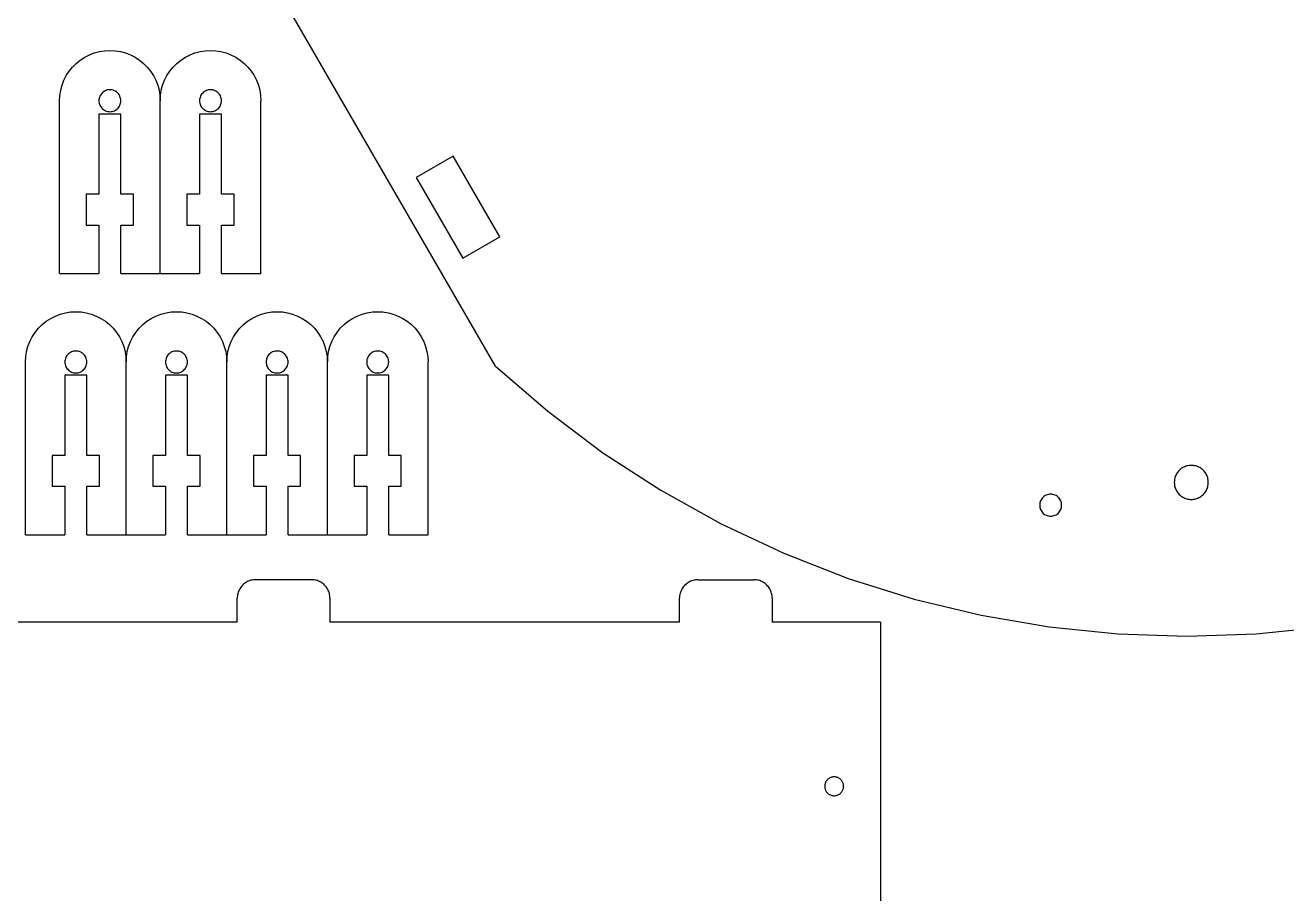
# Model space of a CAD drawing. Extents: x -22.1 to 21.9, y -13.2 to 13.2.
# Drawn here: x -4.62 to 3.41, y -5.02 to 0.51 of the extents above; entities that cross this region are included whole.
import ezdxf

# ---------------------------------------------------------------- set-up
doc = ezdxf.new("R2010")
doc.units = 0
doc.header["$MEASUREMENT"] = 0
doc.layers.get('0').update_dxf_attribs({"linetype": 'CONTINUOUS'})

msp = doc.modelspace()

# ---------------------------------------------------------------- linework, layer by layer
for p, q in [((-1.6285, -1.6631), (-5.44, 4.9386)), ((-4.2122, 0.32), (-4.181, 0.3321)), ((-4.181, 0.3321), (-4.1486, 0.3407)), ((-4.1486, 0.3407), (-4.1155, 0.346)), ((-4.1155, 0.346), (-4.082, 0.3477)), ((-4.082, 0.3477), (-4.0485, 0.346)), ((-4.0485, 0.346), (-4.0154, 0.3407)), ((-4.0154, 0.3407), (-3.983, 0.3321)), ((-3.983, 0.3321), (-3.9518, 0.32)), ((-3.5718, 0.32), (-3.5405, 0.3321)), ((-3.5405, 0.3321), (-3.5081, 0.3407)), ((-3.5081, 0.3407), (-3.475, 0.346)), ((-3.475, 0.346), (-3.4415, 0.3477)), ((-3.4415, 0.3477), (-3.4081, 0.346)), ((-3.4081, 0.346), (-3.375, 0.3407)), ((-3.375, 0.3407), (-3.3426, 0.3321)), ((-3.3426, 0.3321), (-3.3113, 0.32)), ((-4.3411, 0.2157), (-4.32, 0.2418)), ((-4.32, 0.2418), (-4.2963, 0.2655)), ((-4.2963, 0.2655), (-4.2702, 0.2866)), ((-4.2702, 0.2866), (-4.2421, 0.3048)), ((-4.2421, 0.3048), (-4.2122, 0.32)), ((-3.9518, 0.32), (-3.9219, 0.3048)), ((-3.9219, 0.3048), (-3.8938, 0.2866)), ((-3.8938, 0.2866), (-3.8677, 0.2655)), ((-3.8677, 0.2655), (-3.844, 0.2418)), ((-3.844, 0.2418), (-3.8229, 0.2157)), ((-3.7006, 0.2157), (-3.6795, 0.2418)), ((-3.6795, 0.2418), (-3.6558, 0.2655)), ((-3.6558, 0.2655), (-3.6298, 0.2866)), ((-3.6298, 0.2866), (-3.6017, 0.3048)), ((-3.6017, 0.3048), (-3.5718, 0.32)), ((-3.3113, 0.32), (-3.2814, 0.3048)), ((-3.2814, 0.3048), (-3.2533, 0.2866)), ((-3.2533, 0.2866), (-3.2273, 0.2655)), ((-3.2273, 0.2655), (-3.2036, 0.2418)), ((-3.2036, 0.2418), (-3.1825, 0.2157)), ((-4.3745, 0.1578), (-4.3593, 0.1876)), ((-4.3593, 0.1876), (-4.3411, 0.2157)), ((-3.8229, 0.2157), (-3.8047, 0.1876)), ((-3.8047, 0.1876), (-3.7895, 0.1578)), ((-3.7341, 0.1578), (-3.7189, 0.1876)), ((-3.7189, 0.1876), (-3.7006, 0.2157)), ((-3.1825, 0.2157), (-3.1642, 0.1876)), ((-3.1642, 0.1876), (-3.149, 0.1578)), ((-4.4005, 0.061), (-4.3952, 0.0941)), ((-4.3952, 0.0941), (-4.3866, 0.1265)), ((-4.3866, 0.1265), (-4.3745, 0.1578)), ((-4.1231, 0.084), (-4.1288, 0.0794)), ((-4.1169, 0.088), (-4.1231, 0.084)), ((-4.1104, 0.0913), (-4.1169, 0.088)), ((-4.1036, 0.094), (-4.1104, 0.0913)), ((-4.0965, 0.0959), (-4.1036, 0.094)), ((-4.0893, 0.097), (-4.0965, 0.0959)), ((-4.082, 0.0974), (-4.0893, 0.097)), ((-4.0747, 0.097), (-4.082, 0.0974)), ((-4.0675, 0.0959), (-4.0747, 0.097)), ((-4.0604, 0.094), (-4.0675, 0.0959)), ((-4.0536, 0.0913), (-4.0604, 0.094)), ((-4.0471, 0.088), (-4.0536, 0.0913)), ((-4.0409, 0.084), (-4.0471, 0.088)), ((-4.0352, 0.0794), (-4.0409, 0.084)), ((-3.7895, 0.1578), (-3.7774, 0.1265)), ((-3.7774, 0.1265), (-3.7688, 0.0941)), ((-3.7688, 0.0941), (-3.7635, 0.061)), ((-3.76, 0.061), (-3.7548, 0.0941)), ((-3.7548, 0.0941), (-3.7461, 0.1265)), ((-3.7461, 0.1265), (-3.7341, 0.1578)), ((-3.4826, 0.084), (-3.4883, 0.0794)), ((-3.4765, 0.088), (-3.4826, 0.084)), ((-3.47, 0.0913), (-3.4765, 0.088)), ((-3.4631, 0.094), (-3.47, 0.0913)), ((-3.4561, 0.0959), (-3.4631, 0.094)), ((-3.4489, 0.097), (-3.4561, 0.0959)), ((-3.4415, 0.0974), (-3.4489, 0.097)), ((-3.4342, 0.097), (-3.4415, 0.0974)), ((-3.427, 0.0959), (-3.4342, 0.097)), ((-3.42, 0.094), (-3.427, 0.0959)), ((-3.4131, 0.0913), (-3.42, 0.094)), ((-3.4066, 0.088), (-3.4131, 0.0913)), ((-3.4005, 0.084), (-3.4066, 0.088)), ((-3.3948, 0.0794), (-3.4005, 0.084)), ((-3.149, 0.1578), (-3.137, 0.1265)), ((-3.137, 0.1265), (-3.1283, 0.0941)), ((-3.1283, 0.0941), (-3.1231, 0.061)), ((-4.4022, 0.0275), (-4.4005, 0.061)), ((-4.4022, -1.0718), (-4.4022, 0.0275)), ((-4.1515, 0.0348), (-4.1519, 0.0275)), ((-4.1519, 0.0275), (-4.1515, 0.0202)), ((-4.1504, 0.042), (-4.1515, 0.0348)), ((-4.1515, 0.0202), (-4.1504, 0.013)), ((-4.1485, 0.0491), (-4.1504, 0.042)), ((-4.1504, 0.013), (-4.1485, 0.0059)), ((-4.1458, 0.0559), (-4.1485, 0.0491)), ((-4.1485, 0.0059), (-4.1458, -0.0009)), ((-4.1425, 0.0624), (-4.1458, 0.0559)), ((-4.1385, 0.0686), (-4.1425, 0.0624)), ((-4.1339, 0.0743), (-4.1385, 0.0686)), ((-4.1288, 0.0794), (-4.1339, 0.0743)), ((-4.0301, 0.0743), (-4.0352, 0.0794)), ((-4.0255, 0.0686), (-4.0301, 0.0743)), ((-4.0215, 0.0624), (-4.0255, 0.0686)), ((-4.0182, 0.0559), (-4.0215, 0.0624)), ((-4.0155, 0.0491), (-4.0182, 0.0559)), ((-4.0182, -0.0009), (-4.0155, 0.0059)), ((-4.0136, 0.042), (-4.0155, 0.0491)), ((-4.0155, 0.0059), (-4.0136, 0.013)), ((-4.0125, 0.0348), (-4.0136, 0.042)), ((-4.0136, 0.013), (-4.0125, 0.0202)), ((-4.0121, 0.0275), (-4.0125, 0.0348)), ((-4.0125, 0.0202), (-4.0121, 0.0275)), ((-3.7635, 0.061), (-3.7618, 0.0275)), ((-3.7618, 0.0275), (-3.76, 0.061)), ((-3.7618, -1.0718), (-3.7618, 0.0275)), ((-3.511, 0.0348), (-3.5114, 0.0275)), ((-3.5114, 0.0275), (-3.511, 0.0202)), ((-3.5099, 0.042), (-3.511, 0.0348)), ((-3.511, 0.0202), (-3.5099, 0.013)), ((-3.508, 0.0491), (-3.5099, 0.042)), ((-3.5099, 0.013), (-3.508, 0.0059)), ((-3.5054, 0.0559), (-3.508, 0.0491)), ((-3.508, 0.0059), (-3.5054, -0.0009)), ((-3.5021, 0.0624), (-3.5054, 0.0559)), ((-3.4981, 0.0686), (-3.5021, 0.0624)), ((-3.4935, 0.0743), (-3.4981, 0.0686)), ((-3.4883, 0.0794), (-3.4935, 0.0743)), ((-3.3896, 0.0743), (-3.3948, 0.0794)), ((-3.385, 0.0686), (-3.3896, 0.0743)), ((-3.381, 0.0624), (-3.385, 0.0686)), ((-3.3777, 0.0559), (-3.381, 0.0624)), ((-3.3751, 0.0491), (-3.3777, 0.0559)), ((-3.3777, -0.0009), (-3.3751, 0.0059)), ((-3.3732, 0.042), (-3.3751, 0.0491)), ((-3.3751, 0.0059), (-3.3732, 0.013)), ((-3.372, 0.0348), (-3.3732, 0.042)), ((-3.3732, 0.013), (-3.372, 0.0202)), ((-3.3717, 0.0275), (-3.372, 0.0348)), ((-3.372, 0.0202), (-3.3717, 0.0275)), ((-3.1231, 0.061), (-3.1213, 0.0275)), ((-3.1213, -1.0718), (-3.1213, 0.0275)), ((-4.0121, -0.0575), (-4.1519, -0.0575)), ((-4.1519, -0.0575), (-4.1519, -0.5668)), ((-4.1458, -0.0009), (-4.1425, -0.0074)), ((-4.1425, -0.0074), (-4.1385, -0.0136)), ((-4.1385, -0.0136), (-4.1339, -0.0193)), ((-4.1339, -0.0193), (-4.1288, -0.0244)), ((-4.1288, -0.0244), (-4.1231, -0.029)), ((-4.1231, -0.029), (-4.1169, -0.033)), ((-4.1169, -0.033), (-4.1104, -0.0363)), ((-4.1104, -0.0363), (-4.1036, -0.039)), ((-4.1036, -0.039), (-4.0965, -0.0408)), ((-4.0965, -0.0408), (-4.0893, -0.042)), ((-4.0893, -0.042), (-4.082, -0.0424)), ((-4.082, -0.0424), (-4.0747, -0.042)), ((-4.0747, -0.042), (-4.0675, -0.0408)), ((-4.0675, -0.0408), (-4.0604, -0.039)), ((-4.0604, -0.039), (-4.0536, -0.0363)), ((-4.0536, -0.0363), (-4.0471, -0.033)), ((-4.0471, -0.033), (-4.0409, -0.029)), ((-4.0409, -0.029), (-4.0352, -0.0244)), ((-4.0352, -0.0244), (-4.0301, -0.0193)), ((-4.0301, -0.0193), (-4.0255, -0.0136)), ((-4.0255, -0.0136), (-4.0215, -0.0074)), ((-4.0215, -0.0074), (-4.0182, -0.0009)), ((-4.0121, -0.5668), (-4.0121, -0.0575)), ((-3.3717, -0.0575), (-3.5114, -0.0575)), ((-3.5114, -0.0575), (-3.5114, -0.5668)), ((-3.5054, -0.0009), (-3.5021, -0.0074)), ((-3.5021, -0.0074), (-3.4981, -0.0136)), ((-3.4981, -0.0136), (-3.4935, -0.0193)), ((-3.4935, -0.0193), (-3.4883, -0.0244)), ((-3.4883, -0.0244), (-3.4826, -0.029)), ((-3.4826, -0.029), (-3.4765, -0.033)), ((-3.4765, -0.033), (-3.47, -0.0363)), ((-3.47, -0.0363), (-3.4631, -0.039)), ((-3.4631, -0.039), (-3.4561, -0.0408)), ((-3.4561, -0.0408), (-3.4489, -0.042)), ((-3.4489, -0.042), (-3.4415, -0.0424)), ((-3.4415, -0.0424), (-3.4342, -0.042)), ((-3.4342, -0.042), (-3.427, -0.0408)), ((-3.427, -0.0408), (-3.42, -0.039)), ((-3.42, -0.039), (-3.4131, -0.0363)), ((-3.4131, -0.0363), (-3.4066, -0.033)), ((-3.4066, -0.033), (-3.4005, -0.029)), ((-3.4005, -0.029), (-3.3948, -0.0244)), ((-3.3948, -0.0244), (-3.3896, -0.0193)), ((-3.3896, -0.0193), (-3.385, -0.0136)), ((-3.385, -0.0136), (-3.381, -0.0074)), ((-3.381, -0.0074), (-3.3777, -0.0009)), ((-3.3717, -0.5668), (-3.3717, -0.0575)), ((-1.8965, -0.3248), (-2.1324, -0.461)), ((-1.6, -0.8383), (-1.8965, -0.3248)), ((-2.1324, -0.461), (-1.8359, -0.9745)), ((-4.232, -0.5668), (-4.232, -0.7637)), ((-4.1519, -0.5668), (-4.232, -0.5668)), ((-3.932, -0.5668), (-4.0121, -0.5668)), ((-3.932, -0.7637), (-3.932, -0.5668)), ((-3.5915, -0.5668), (-3.5915, -0.7637)), ((-3.5114, -0.5668), (-3.5915, -0.5668)), ((-3.2915, -0.5668), (-3.3717, -0.5668)), ((-3.2915, -0.7637), (-3.2915, -0.5668)), ((-4.232, -0.7637), (-4.1519, -0.7637)), ((-4.1519, -0.7637), (-4.1519, -1.0718)), ((-4.0121, -1.0718), (-4.0121, -0.7637)), ((-4.0121, -0.7637), (-3.932, -0.7637)), ((-3.5915, -0.7637), (-3.5114, -0.7637)), ((-3.5114, -0.7637), (-3.5114, -1.0718)), ((-3.3717, -1.0718), (-3.3717, -0.7637)), ((-3.3717, -0.7637), (-3.2915, -0.7637)), ((-1.8359, -0.9745), (-1.6, -0.8383)), ((-4.4022, -1.0718), (-4.1519, -1.0718)), ((-4.0121, -1.0718), (-3.7618, -1.0718)), ((-3.7618, -1.0718), (-3.5114, -1.0718)), ((-3.3717, -1.0718), (-3.1213, -1.0718)), ((-4.4869, -1.3766), (-4.4588, -1.3583)), ((-4.4588, -1.3583), (-4.4289, -1.3431)), ((-4.4289, -1.3431), (-4.3976, -1.3311)), ((-4.3976, -1.3311), (-4.3653, -1.3224)), ((-4.3653, -1.3224), (-4.3322, -1.3172)), ((-4.3322, -1.3172), (-4.2987, -1.3154)), ((-4.2987, -1.3154), (-4.2652, -1.3172)), ((-4.2652, -1.3172), (-4.2321, -1.3224)), ((-4.2321, -1.3224), (-4.1997, -1.3311)), ((-4.1997, -1.3311), (-4.1684, -1.3431)), ((-4.1684, -1.3431), (-4.1386, -1.3583)), ((-4.1386, -1.3583), (-4.1105, -1.3766)), ((-3.8465, -1.3766), (-3.8184, -1.3583)), ((-3.8184, -1.3583), (-3.7885, -1.3431)), ((-3.7885, -1.3431), (-3.7572, -1.3311)), ((-3.7572, -1.3311), (-3.7248, -1.3224)), ((-3.7248, -1.3224), (-3.6917, -1.3172)), ((-3.6917, -1.3172), (-3.6582, -1.3154)), ((-3.6582, -1.3154), (-3.6248, -1.3172)), ((-3.6248, -1.3172), (-3.5917, -1.3224)), ((-3.5917, -1.3224), (-3.5593, -1.3311)), ((-3.5593, -1.3311), (-3.528, -1.3431)), ((-3.528, -1.3431), (-3.4981, -1.3583)), ((-3.4981, -1.3583), (-3.47, -1.3766)), ((-3.206, -1.3766), (-3.1779, -1.3583)), ((-3.1779, -1.3583), (-3.148, -1.3431)), ((-3.148, -1.3431), (-3.1167, -1.3311)), ((-3.1167, -1.3311), (-3.0844, -1.3224)), ((-3.0844, -1.3224), (-3.0513, -1.3172)), ((-3.0513, -1.3172), (-3.0178, -1.3154)), ((-3.0178, -1.3154), (-2.9843, -1.3172)), ((-2.9843, -1.3172), (-2.9512, -1.3224)), ((-2.9512, -1.3224), (-2.9188, -1.3311)), ((-2.9188, -1.3311), (-2.8875, -1.3431)), ((-2.8875, -1.3431), (-2.8577, -1.3583)), ((-2.8577, -1.3583), (-2.8296, -1.3766)), ((-2.5656, -1.3766), (-2.5375, -1.3583)), ((-2.5375, -1.3583), (-2.5076, -1.3431)), ((-2.5076, -1.3431), (-2.4763, -1.3311)), ((-2.4763, -1.3311), (-2.4439, -1.3224)), ((-2.4439, -1.3224), (-2.4108, -1.3172)), ((-2.4108, -1.3172), (-2.3773, -1.3154)), ((-2.3773, -1.3154), (-2.3439, -1.3172)), ((-2.3439, -1.3172), (-2.3108, -1.3224)), ((-2.3108, -1.3224), (-2.2784, -1.3311)), ((-2.2784, -1.3311), (-2.2471, -1.3431)), ((-2.2471, -1.3431), (-2.2172, -1.3583)), ((-2.2172, -1.3583), (-2.1891, -1.3766)), ((-4.5578, -1.4474), (-4.5367, -1.4214)), ((-4.5367, -1.4214), (-4.513, -1.3977)), ((-4.513, -1.3977), (-4.4869, -1.3766)), ((-4.1105, -1.3766), (-4.0844, -1.3977)), ((-4.0844, -1.3977), (-4.0607, -1.4214)), ((-4.0607, -1.4214), (-4.0396, -1.4474)), ((-3.9173, -1.4474), (-3.8962, -1.4214)), ((-3.8962, -1.4214), (-3.8725, -1.3977)), ((-3.8725, -1.3977), (-3.8465, -1.3766)), ((-3.47, -1.3766), (-3.444, -1.3977)), ((-3.444, -1.3977), (-3.4203, -1.4214)), ((-3.4203, -1.4214), (-3.3992, -1.4474)), ((-3.2769, -1.4474), (-3.2558, -1.4214)), ((-3.2558, -1.4214), (-3.2321, -1.3977)), ((-3.2321, -1.3977), (-3.206, -1.3766)), ((-2.8296, -1.3766), (-2.8035, -1.3977)), ((-2.8035, -1.3977), (-2.7798, -1.4214)), ((-2.7798, -1.4214), (-2.7587, -1.4474)), ((-2.6364, -1.4474), (-2.6153, -1.4214)), ((-2.6153, -1.4214), (-2.5916, -1.3977)), ((-2.5916, -1.3977), (-2.5656, -1.3766)), ((-2.1891, -1.3766), (-2.1631, -1.3977)), ((-2.1631, -1.3977), (-2.1394, -1.4214)), ((-2.1394, -1.4214), (-2.1183, -1.4474)), ((-4.6032, -1.5367), (-4.5912, -1.5054)), ((-4.5912, -1.5054), (-4.576, -1.4755)), ((-4.576, -1.4755), (-4.5578, -1.4474)), ((-4.0396, -1.4474), (-4.0214, -1.4755)), ((-4.0214, -1.4755), (-4.0062, -1.5054)), ((-4.0062, -1.5054), (-3.9941, -1.5367)), ((-3.9628, -1.5367), (-3.9508, -1.5054)), ((-3.9508, -1.5054), (-3.9356, -1.4755)), ((-3.9356, -1.4755), (-3.9173, -1.4474)), ((-3.3992, -1.4474), (-3.3809, -1.4755)), ((-3.3809, -1.4755), (-3.3657, -1.5054)), ((-3.3657, -1.5054), (-3.3537, -1.5367)), ((-3.3223, -1.5367), (-3.3103, -1.5054)), ((-3.3103, -1.5054), (-3.2951, -1.4755)), ((-3.2951, -1.4755), (-3.2769, -1.4474)), ((-2.7587, -1.4474), (-2.7405, -1.4755)), ((-2.7405, -1.4755), (-2.7253, -1.5054)), ((-2.7253, -1.5054), (-2.7132, -1.5367)), ((-2.6819, -1.5367), (-2.6699, -1.5054)), ((-2.6699, -1.5054), (-2.6547, -1.4755)), ((-2.6547, -1.4755), (-2.6364, -1.4474)), ((-2.1183, -1.4474), (-2.1, -1.4755)), ((-2.1, -1.4755), (-2.0848, -1.5054)), ((-2.0848, -1.5054), (-2.0728, -1.5367)), ((-4.6189, -1.6357), (-4.6172, -1.6022)), ((-4.6172, -1.6022), (-4.6119, -1.5691)), ((-4.6119, -1.5691), (-4.6032, -1.5367)), ((-4.3592, -1.6007), (-4.3625, -1.6072)), ((-4.3552, -1.5946), (-4.3592, -1.6007)), ((-4.3506, -1.5889), (-4.3552, -1.5946)), ((-4.3455, -1.5837), (-4.3506, -1.5889)), ((-4.3398, -1.5791), (-4.3455, -1.5837)), ((-4.3336, -1.5751), (-4.3398, -1.5791)), ((-4.3271, -1.5718), (-4.3336, -1.5751)), ((-4.3203, -1.5692), (-4.3271, -1.5718)), ((-4.3132, -1.5673), (-4.3203, -1.5692)), ((-4.306, -1.5662), (-4.3132, -1.5673)), ((-4.2987, -1.5658), (-4.306, -1.5662)), ((-4.2914, -1.5662), (-4.2987, -1.5658)), ((-4.2842, -1.5673), (-4.2914, -1.5662)), ((-4.2771, -1.5692), (-4.2842, -1.5673)), ((-4.2703, -1.5718), (-4.2771, -1.5692)), ((-4.2637, -1.5751), (-4.2703, -1.5718)), ((-4.2576, -1.5791), (-4.2637, -1.5751)), ((-4.2519, -1.5837), (-4.2576, -1.5791)), ((-4.2468, -1.5889), (-4.2519, -1.5837)), ((-4.2422, -1.5946), (-4.2468, -1.5889)), ((-4.2382, -1.6007), (-4.2422, -1.5946)), ((-4.2349, -1.6072), (-4.2382, -1.6007)), ((-3.9941, -1.5367), (-3.9855, -1.5691)), ((-3.9855, -1.5691), (-3.9802, -1.6022)), ((-3.9802, -1.6022), (-3.9785, -1.6357)), ((-3.9785, -1.6357), (-3.9767, -1.6022)), ((-3.9767, -1.6022), (-3.9715, -1.5691)), ((-3.9715, -1.5691), (-3.9628, -1.5367)), ((-3.7188, -1.6007), (-3.7221, -1.6072)), ((-3.7148, -1.5946), (-3.7188, -1.6007)), ((-3.7102, -1.5889), (-3.7148, -1.5946)), ((-3.705, -1.5837), (-3.7102, -1.5889)), ((-3.6993, -1.5791), (-3.705, -1.5837)), ((-3.6932, -1.5751), (-3.6993, -1.5791)), ((-3.6867, -1.5718), (-3.6932, -1.5751)), ((-3.6798, -1.5692), (-3.6867, -1.5718)), ((-3.6728, -1.5673), (-3.6798, -1.5692)), ((-3.6655, -1.5662), (-3.6728, -1.5673)), ((-3.6582, -1.5658), (-3.6655, -1.5662)), ((-3.6509, -1.5662), (-3.6582, -1.5658)), ((-3.6437, -1.5673), (-3.6509, -1.5662)), ((-3.6366, -1.5692), (-3.6437, -1.5673)), ((-3.6298, -1.5718), (-3.6366, -1.5692)), ((-3.6233, -1.5751), (-3.6298, -1.5718)), ((-3.6172, -1.5791), (-3.6233, -1.5751)), ((-3.6115, -1.5837), (-3.6172, -1.5791)), ((-3.6063, -1.5889), (-3.6115, -1.5837)), ((-3.6017, -1.5946), (-3.6063, -1.5889)), ((-3.5977, -1.6007), (-3.6017, -1.5946)), ((-3.5944, -1.6072), (-3.5977, -1.6007)), ((-3.3537, -1.5367), (-3.345, -1.5691)), ((-3.345, -1.5691), (-3.3398, -1.6022)), ((-3.3398, -1.6022), (-3.338, -1.6357)), ((-3.338, -1.6357), (-3.3363, -1.6022)), ((-3.3363, -1.6022), (-3.331, -1.5691)), ((-3.331, -1.5691), (-3.3223, -1.5367)), ((-3.0783, -1.6007), (-3.0816, -1.6072)), ((-3.0743, -1.5946), (-3.0783, -1.6007)), ((-3.0697, -1.5889), (-3.0743, -1.5946)), ((-3.0646, -1.5837), (-3.0697, -1.5889)), ((-3.0589, -1.5791), (-3.0646, -1.5837)), ((-3.0527, -1.5751), (-3.0589, -1.5791)), ((-3.0462, -1.5718), (-3.0527, -1.5751)), ((-3.0394, -1.5692), (-3.0462, -1.5718)), ((-3.0323, -1.5673), (-3.0394, -1.5692)), ((-3.0251, -1.5662), (-3.0323, -1.5673)), ((-3.0178, -1.5658), (-3.0251, -1.5662)), ((-3.0105, -1.5662), (-3.0178, -1.5658)), ((-3.0033, -1.5673), (-3.0105, -1.5662)), ((-2.9962, -1.5692), (-3.0033, -1.5673)), ((-2.9894, -1.5718), (-2.9962, -1.5692)), ((-2.9828, -1.5751), (-2.9894, -1.5718)), ((-2.9767, -1.5791), (-2.9828, -1.5751)), ((-2.971, -1.5837), (-2.9767, -1.5791)), ((-2.9659, -1.5889), (-2.971, -1.5837)), ((-2.9613, -1.5946), (-2.9659, -1.5889)), ((-2.9573, -1.6007), (-2.9613, -1.5946)), ((-2.954, -1.6072), (-2.9573, -1.6007)), ((-2.7132, -1.5367), (-2.7046, -1.5691)), ((-2.7046, -1.5691), (-2.6993, -1.6022)), ((-2.6993, -1.6022), (-2.6976, -1.6357)), ((-2.6976, -1.6357), (-2.6958, -1.6022)), ((-2.6958, -1.6022), (-2.6906, -1.5691)), ((-2.6906, -1.5691), (-2.6819, -1.5367)), ((-2.4379, -1.6007), (-2.4412, -1.6072)), ((-2.4339, -1.5946), (-2.4379, -1.6007)), ((-2.4293, -1.5889), (-2.4339, -1.5946)), ((-2.4241, -1.5837), (-2.4293, -1.5889)), ((-2.4184, -1.5791), (-2.4241, -1.5837)), ((-2.4123, -1.5751), (-2.4184, -1.5791)), ((-2.4058, -1.5718), (-2.4123, -1.5751)), ((-2.3989, -1.5692), (-2.4058, -1.5718)), ((-2.3919, -1.5673), (-2.3989, -1.5692)), ((-2.3846, -1.5662), (-2.3919, -1.5673)), ((-2.3773, -1.5658), (-2.3846, -1.5662)), ((-2.37, -1.5662), (-2.3773, -1.5658)), ((-2.3628, -1.5673), (-2.37, -1.5662)), ((-2.3557, -1.5692), (-2.3628, -1.5673)), ((-2.3489, -1.5718), (-2.3557, -1.5692)), ((-2.3424, -1.5751), (-2.3489, -1.5718)), ((-2.3363, -1.5791), (-2.3424, -1.5751)), ((-2.3306, -1.5837), (-2.3363, -1.5791)), ((-2.3254, -1.5889), (-2.3306, -1.5837)), ((-2.3208, -1.5946), (-2.3254, -1.5889)), ((-2.3168, -1.6007), (-2.3208, -1.5946)), ((-2.3135, -1.6072), (-2.3168, -1.6007)), ((-2.0728, -1.5367), (-2.0641, -1.5691)), ((-2.0641, -1.5691), (-2.0589, -1.6022)), ((-2.0589, -1.6022), (-2.0571, -1.6357)), ((-4.6189, -2.735), (-4.6189, -1.6357)), ((-4.3682, -1.6283), (-4.3686, -1.6357)), ((-4.3686, -1.6357), (-4.3682, -1.643)), ((-4.367, -1.6211), (-4.3682, -1.6283)), ((-4.3682, -1.643), (-4.367, -1.6502)), ((-4.3652, -1.6141), (-4.367, -1.6211)), ((-4.367, -1.6502), (-4.3652, -1.6572)), ((-4.3625, -1.6072), (-4.3652, -1.6141)), ((-4.3652, -1.6572), (-4.3625, -1.6641)), ((-4.3625, -1.6641), (-4.3592, -1.6706)), ((-4.3592, -1.6706), (-4.3552, -1.6767)), ((-4.3552, -1.6767), (-4.3506, -1.6824)), ((-4.3506, -1.6824), (-4.3455, -1.6876)), ((-4.2519, -1.6876), (-4.2468, -1.6824)), ((-4.2468, -1.6824), (-4.2422, -1.6767)), ((-4.2422, -1.6767), (-4.2382, -1.6706)), ((-4.2382, -1.6706), (-4.2349, -1.6641)), ((-4.2322, -1.6141), (-4.2349, -1.6072)), ((-4.2349, -1.6641), (-4.2322, -1.6572)), ((-4.2303, -1.6211), (-4.2322, -1.6141)), ((-4.2322, -1.6572), (-4.2303, -1.6502)), ((-4.2292, -1.6283), (-4.2303, -1.6211)), ((-4.2303, -1.6502), (-4.2292, -1.643)), ((-4.2288, -1.6357), (-4.2292, -1.6283)), ((-4.2292, -1.643), (-4.2288, -1.6357)), ((-3.9785, -2.735), (-3.9785, -1.6357)), ((-3.7277, -1.6283), (-3.7281, -1.6357)), ((-3.7281, -1.6357), (-3.7277, -1.643)), ((-3.7266, -1.6211), (-3.7277, -1.6283)), ((-3.7277, -1.643), (-3.7266, -1.6502)), ((-3.7247, -1.6141), (-3.7266, -1.6211)), ((-3.7266, -1.6502), (-3.7247, -1.6572)), ((-3.7221, -1.6072), (-3.7247, -1.6141)), ((-3.7247, -1.6572), (-3.7221, -1.6641)), ((-3.7221, -1.6641), (-3.7188, -1.6706)), ((-3.7188, -1.6706), (-3.7148, -1.6767)), ((-3.7148, -1.6767), (-3.7102, -1.6824)), ((-3.7102, -1.6824), (-3.705, -1.6876)), ((-3.6115, -1.6876), (-3.6063, -1.6824)), ((-3.6063, -1.6824), (-3.6017, -1.6767)), ((-3.6017, -1.6767), (-3.5977, -1.6706)), ((-3.5977, -1.6706), (-3.5944, -1.6641)), ((-3.5918, -1.6141), (-3.5944, -1.6072)), ((-3.5944, -1.6641), (-3.5918, -1.6572)), ((-3.5899, -1.6211), (-3.5918, -1.6141)), ((-3.5918, -1.6572), (-3.5899, -1.6502)), ((-3.5887, -1.6283), (-3.5899, -1.6211)), ((-3.5899, -1.6502), (-3.5887, -1.643)), ((-3.5884, -1.6357), (-3.5887, -1.6283)), ((-3.5887, -1.643), (-3.5884, -1.6357)), ((-3.338, -2.735), (-3.338, -1.6357)), ((-3.0873, -1.6283), (-3.0877, -1.6357)), ((-3.0877, -1.6357), (-3.0873, -1.643)), ((-3.0861, -1.6211), (-3.0873, -1.6283)), ((-3.0873, -1.643), (-3.0861, -1.6502)), ((-3.0843, -1.6141), (-3.0861, -1.6211)), ((-3.0861, -1.6502), (-3.0843, -1.6572)), ((-3.0816, -1.6072), (-3.0843, -1.6141)), ((-3.0843, -1.6572), (-3.0816, -1.6641)), ((-3.0816, -1.6641), (-3.0783, -1.6706)), ((-3.0783, -1.6706), (-3.0743, -1.6767)), ((-3.0743, -1.6767), (-3.0697, -1.6824)), ((-3.0697, -1.6824), (-3.0646, -1.6876)), ((-2.971, -1.6876), (-2.9659, -1.6824)), ((-2.9659, -1.6824), (-2.9613, -1.6767)), ((-2.9613, -1.6767), (-2.9573, -1.6706)), ((-2.9573, -1.6706), (-2.954, -1.6641)), ((-2.9513, -1.6141), (-2.954, -1.6072)), ((-2.954, -1.6641), (-2.9513, -1.6572)), ((-2.9494, -1.6211), (-2.9513, -1.6141)), ((-2.9513, -1.6572), (-2.9494, -1.6502)), ((-2.9483, -1.6283), (-2.9494, -1.6211)), ((-2.9494, -1.6502), (-2.9483, -1.643)), ((-2.9479, -1.6357), (-2.9483, -1.6283)), ((-2.9483, -1.643), (-2.9479, -1.6357)), ((-2.6976, -2.735), (-2.6976, -1.6357)), ((-2.4468, -1.6283), (-2.4472, -1.6357)), ((-2.4472, -1.6357), (-2.4468, -1.643)), ((-2.4457, -1.6211), (-2.4468, -1.6283)), ((-2.4468, -1.643), (-2.4457, -1.6502)), ((-2.4438, -1.6141), (-2.4457, -1.6211)), ((-2.4457, -1.6502), (-2.4438, -1.6572)), ((-2.4412, -1.6072), (-2.4438, -1.6141)), ((-2.4438, -1.6572), (-2.4412, -1.6641)), ((-2.4412, -1.6641), (-2.4379, -1.6706)), ((-2.4379, -1.6706), (-2.4339, -1.6767)), ((-2.4339, -1.6767), (-2.4293, -1.6824)), ((-2.4293, -1.6824), (-2.4241, -1.6876)), ((-2.3306, -1.6876), (-2.3254, -1.6824)), ((-2.3254, -1.6824), (-2.3208, -1.6767)), ((-2.3208, -1.6767), (-2.3168, -1.6706)), ((-2.3168, -1.6706), (-2.3135, -1.6641)), ((-2.3109, -1.6141), (-2.3135, -1.6072)), ((-2.3135, -1.6641), (-2.3109, -1.6572)), ((-2.309, -1.6211), (-2.3109, -1.6141)), ((-2.3109, -1.6572), (-2.309, -1.6502)), ((-2.3078, -1.6283), (-2.309, -1.6211)), ((-2.309, -1.6502), (-2.3078, -1.643)), ((-2.3075, -1.6357), (-2.3078, -1.6283)), ((-2.3078, -1.643), (-2.3075, -1.6357)), ((-2.0571, -2.735), (-2.0571, -1.6357)), ((-1.6285, -1.6631), (-1.2953, -1.9498)), ((-4.2288, -1.7206), (-4.3686, -1.7206)), ((-4.3686, -1.7206), (-4.3686, -2.23)), ((-4.3455, -1.6876), (-4.3398, -1.6922)), ((-4.3398, -1.6922), (-4.3336, -1.6962)), ((-4.3336, -1.6962), (-4.3271, -1.6995)), ((-4.3271, -1.6995), (-4.3203, -1.7021)), ((-4.3203, -1.7021), (-4.3132, -1.704)), ((-4.3132, -1.704), (-4.306, -1.7052)), ((-4.306, -1.7052), (-4.2987, -1.7055)), ((-4.2987, -1.7055), (-4.2914, -1.7052)), ((-4.2914, -1.7052), (-4.2842, -1.704)), ((-4.2842, -1.704), (-4.2771, -1.7021)), ((-4.2771, -1.7021), (-4.2703, -1.6995)), ((-4.2703, -1.6995), (-4.2637, -1.6962)), ((-4.2637, -1.6962), (-4.2576, -1.6922)), ((-4.2576, -1.6922), (-4.2519, -1.6876)), ((-4.2288, -2.23), (-4.2288, -1.7206)), ((-3.5884, -1.7206), (-3.7281, -1.7206)), ((-3.7281, -1.7206), (-3.7281, -2.23)), ((-3.705, -1.6876), (-3.6993, -1.6922)), ((-3.6993, -1.6922), (-3.6932, -1.6962)), ((-3.6932, -1.6962), (-3.6867, -1.6995)), ((-3.6867, -1.6995), (-3.6798, -1.7021)), ((-3.6798, -1.7021), (-3.6728, -1.704)), ((-3.6728, -1.704), (-3.6655, -1.7052)), ((-3.6655, -1.7052), (-3.6582, -1.7055)), ((-3.6582, -1.7055), (-3.6509, -1.7052)), ((-3.6509, -1.7052), (-3.6437, -1.704)), ((-3.6437, -1.704), (-3.6366, -1.7021)), ((-3.6366, -1.7021), (-3.6298, -1.6995)), ((-3.6298, -1.6995), (-3.6233, -1.6962)), ((-3.6233, -1.6962), (-3.6172, -1.6922)), ((-3.6172, -1.6922), (-3.6115, -1.6876)), ((-3.5884, -2.23), (-3.5884, -1.7206)), ((-2.9479, -1.7206), (-3.0877, -1.7206)), ((-3.0877, -1.7206), (-3.0877, -2.23)), ((-3.0646, -1.6876), (-3.0589, -1.6922)), ((-3.0589, -1.6922), (-3.0527, -1.6962)), ((-3.0527, -1.6962), (-3.0462, -1.6995)), ((-3.0462, -1.6995), (-3.0394, -1.7021)), ((-3.0394, -1.7021), (-3.0323, -1.704)), ((-3.0323, -1.704), (-3.0251, -1.7052)), ((-3.0251, -1.7052), (-3.0178, -1.7055)), ((-3.0178, -1.7055), (-3.0105, -1.7052)), ((-3.0105, -1.7052), (-3.0033, -1.704)), ((-3.0033, -1.704), (-2.9962, -1.7021)), ((-2.9962, -1.7021), (-2.9894, -1.6995)), ((-2.9894, -1.6995), (-2.9828, -1.6962)), ((-2.9828, -1.6962), (-2.9767, -1.6922)), ((-2.9767, -1.6922), (-2.971, -1.6876)), ((-2.9479, -2.23), (-2.9479, -1.7206)), ((-2.3075, -1.7206), (-2.4472, -1.7206)), ((-2.4472, -1.7206), (-2.4472, -2.23)), ((-2.4241, -1.6876), (-2.4184, -1.6922)), ((-2.4184, -1.6922), (-2.4123, -1.6962)), ((-2.4123, -1.6962), (-2.4058, -1.6995)), ((-2.4058, -1.6995), (-2.3989, -1.7021)), ((-2.3989, -1.7021), (-2.3919, -1.704)), ((-2.3919, -1.704), (-2.3846, -1.7052)), ((-2.3846, -1.7052), (-2.3773, -1.7055)), ((-2.3773, -1.7055), (-2.37, -1.7052)), ((-2.37, -1.7052), (-2.3628, -1.704)), ((-2.3628, -1.704), (-2.3557, -1.7021)), ((-2.3557, -1.7021), (-2.3489, -1.6995)), ((-2.3489, -1.6995), (-2.3424, -1.6962)), ((-2.3424, -1.6962), (-2.3363, -1.6922)), ((-2.3363, -1.6922), (-2.3306, -1.6876)), ((-2.3075, -2.23), (-2.3075, -1.7206)), ((-1.2953, -1.9498), (-0.9435, -2.2134)), ((-4.4487, -2.23), (-4.4487, -2.4268)), ((-4.3686, -2.23), (-4.4487, -2.23)), ((-4.1487, -2.23), (-4.2288, -2.23)), ((-4.1487, -2.4268), (-4.1487, -2.23)), ((-3.8082, -2.23), (-3.8082, -2.4268)), ((-3.7281, -2.23), (-3.8082, -2.23)), ((-3.5082, -2.23), (-3.5884, -2.23)), ((-3.5082, -2.4268), (-3.5082, -2.23)), ((-3.1678, -2.23), (-3.1678, -2.4268)), ((-3.0877, -2.23), (-3.1678, -2.23)), ((-2.8678, -2.23), (-2.9479, -2.23)), ((-2.8678, -2.4268), (-2.8678, -2.23)), ((-2.5273, -2.23), (-2.5273, -2.4268)), ((-2.4472, -2.23), (-2.5273, -2.23)), ((-2.2273, -2.23), (-2.3075, -2.23)), ((-2.2273, -2.4268), (-2.2273, -2.23)), ((-0.9435, -2.2134), (-0.5747, -2.4526)), ((2.7244, -2.3257), (2.7196, -2.3308)), ((2.7296, -2.3208), (2.7244, -2.3257)), ((2.7351, -2.3163), (2.7296, -2.3208)), ((2.7408, -2.3122), (2.7351, -2.3163)), ((2.7469, -2.3084), (2.7408, -2.3122)), ((2.7531, -2.3051), (2.7469, -2.3084)), ((2.7596, -2.3022), (2.7531, -2.3051)), ((2.7662, -2.2997), (2.7596, -2.3022)), ((2.773, -2.2976), (2.7662, -2.2997)), ((2.7799, -2.296), (2.773, -2.2976)), ((2.7869, -2.2949), (2.7799, -2.296)), ((2.7939, -2.2942), (2.7869, -2.2949)), ((2.801, -2.2939), (2.7939, -2.2942)), ((2.8081, -2.2942), (2.801, -2.2939)), ((2.8151, -2.2949), (2.8081, -2.2942)), ((2.8221, -2.296), (2.8151, -2.2949)), ((2.829, -2.2976), (2.8221, -2.296)), ((2.8358, -2.2997), (2.829, -2.2976)), ((2.8424, -2.3022), (2.8358, -2.2997)), ((2.8489, -2.3051), (2.8424, -2.3022)), ((2.8551, -2.3084), (2.8489, -2.3051)), ((2.8611, -2.3122), (2.8551, -2.3084)), ((2.8669, -2.3163), (2.8611, -2.3122)), ((2.8724, -2.3208), (2.8669, -2.3163)), ((2.8776, -2.3257), (2.8724, -2.3208)), ((2.8824, -2.3308), (2.8776, -2.3257)), ((2.693, -2.3951), (2.6927, -2.4022)), ((2.6927, -2.4022), (2.693, -2.4093)), ((2.6937, -2.3881), (2.693, -2.3951)), ((2.6948, -2.3811), (2.6937, -2.3881)), ((2.6964, -2.3742), (2.6948, -2.3811)), ((2.6985, -2.3674), (2.6964, -2.3742)), ((2.701, -2.3608), (2.6985, -2.3674)), ((2.7039, -2.3543), (2.701, -2.3608)), ((2.7072, -2.3481), (2.7039, -2.3543)), ((2.711, -2.3421), (2.7072, -2.3481)), ((2.7151, -2.3363), (2.711, -2.3421)), ((2.7196, -2.3308), (2.7151, -2.3363)), ((2.8869, -2.3363), (2.8824, -2.3308)), ((2.891, -2.3421), (2.8869, -2.3363)), ((2.8948, -2.3481), (2.891, -2.3421)), ((2.8981, -2.3543), (2.8948, -2.3481)), ((2.901, -2.3608), (2.8981, -2.3543)), ((2.9035, -2.3674), (2.901, -2.3608)), ((2.9056, -2.3742), (2.9035, -2.3674)), ((2.9072, -2.3811), (2.9056, -2.3742)), ((2.9083, -2.3881), (2.9072, -2.3811)), ((2.909, -2.3951), (2.9083, -2.3881)), ((2.9093, -2.4022), (2.909, -2.3951)), ((2.909, -2.4093), (2.9093, -2.4022)), ((-4.4487, -2.4268), (-4.3686, -2.4268)), ((-4.3686, -2.4268), (-4.3686, -2.735)), ((-4.2288, -2.735), (-4.2288, -2.4268)), ((-4.2288, -2.4268), (-4.1487, -2.4268)), ((-3.8082, -2.4268), (-3.7281, -2.4268)), ((-3.7281, -2.4268), (-3.7281, -2.735)), ((-3.5884, -2.735), (-3.5884, -2.4268)), ((-3.5884, -2.4268), (-3.5082, -2.4268)), ((-3.1678, -2.4268), (-3.0877, -2.4268)), ((-3.0877, -2.4268), (-3.0877, -2.735)), ((-2.9479, -2.735), (-2.9479, -2.4268)), ((-2.9479, -2.4268), (-2.8678, -2.4268)), ((-2.5273, -2.4268), (-2.4472, -2.4268)), ((-2.4472, -2.4268), (-2.4472, -2.735)), ((-2.3075, -2.735), (-2.3075, -2.4268)), ((-2.3075, -2.4268), (-2.2273, -2.4268)), ((-0.5747, -2.4526), (-0.1905, -2.6663)), ((1.871, -2.4867), (1.8648, -2.4907)), ((1.8775, -2.4834), (1.871, -2.4867)), ((1.8843, -2.4808), (1.8775, -2.4834)), ((1.8914, -2.4789), (1.8843, -2.4808)), ((1.8986, -2.4778), (1.8914, -2.4789)), ((1.9059, -2.4774), (1.8986, -2.4778)), ((1.9132, -2.4778), (1.9059, -2.4774)), ((1.9204, -2.4789), (1.9132, -2.4778)), ((1.9275, -2.4808), (1.9204, -2.4789)), ((1.9343, -2.4834), (1.9275, -2.4808)), ((1.9409, -2.4867), (1.9343, -2.4834)), ((1.947, -2.4907), (1.9409, -2.4867)), ((2.693, -2.4093), (2.6937, -2.4163)), ((2.6937, -2.4163), (2.6948, -2.4233)), ((2.6948, -2.4233), (2.6964, -2.4302)), ((2.6964, -2.4302), (2.6985, -2.437)), ((2.6985, -2.437), (2.701, -2.4436)), ((2.701, -2.4436), (2.7039, -2.4501)), ((2.7039, -2.4501), (2.7072, -2.4563)), ((2.7072, -2.4563), (2.711, -2.4624)), ((2.711, -2.4624), (2.7151, -2.4681)), ((2.7151, -2.4681), (2.7196, -2.4736)), ((2.7196, -2.4736), (2.7244, -2.4788)), ((2.7244, -2.4788), (2.7296, -2.4836)), ((2.7296, -2.4836), (2.7351, -2.4881)), ((2.7351, -2.4881), (2.7408, -2.4922)), ((2.8611, -2.4922), (2.8669, -2.4881)), ((2.8669, -2.4881), (2.8724, -2.4836)), ((2.8724, -2.4836), (2.8776, -2.4788)), ((2.8776, -2.4788), (2.8824, -2.4736)), ((2.8824, -2.4736), (2.8869, -2.4681)), ((2.8869, -2.4681), (2.891, -2.4624)), ((2.891, -2.4624), (2.8948, -2.4563)), ((2.8948, -2.4563), (2.8981, -2.4501)), ((2.8981, -2.4501), (2.901, -2.4436)), ((2.901, -2.4436), (2.9035, -2.437)), ((2.9035, -2.437), (2.9056, -2.4302)), ((2.9056, -2.4302), (2.9072, -2.4233)), ((2.9072, -2.4233), (2.9083, -2.4163)), ((2.9083, -2.4163), (2.909, -2.4093)), ((1.8364, -2.5399), (1.836, -2.5473)), ((1.836, -2.5473), (1.8364, -2.5546)), ((1.8376, -2.5327), (1.8364, -2.5399)), ((1.8364, -2.5546), (1.8376, -2.5618)), ((1.8395, -2.5257), (1.8376, -2.5327)), ((1.8376, -2.5618), (1.8395, -2.5688)), ((1.8421, -2.5188), (1.8395, -2.5257)), ((1.8395, -2.5688), (1.8421, -2.5757)), ((1.8454, -2.5123), (1.8421, -2.5188)), ((1.8494, -2.5062), (1.8454, -2.5123)), ((1.854, -2.5005), (1.8494, -2.5062)), ((1.8592, -2.4953), (1.854, -2.5005)), ((1.8648, -2.4907), (1.8592, -2.4953)), ((1.9527, -2.4953), (1.947, -2.4907)), ((1.9578, -2.5005), (1.9527, -2.4953)), ((1.9625, -2.5062), (1.9578, -2.5005)), ((1.9664, -2.5123), (1.9625, -2.5062)), ((1.9698, -2.5188), (1.9664, -2.5123)), ((1.9724, -2.5257), (1.9698, -2.5188)), ((1.9698, -2.5757), (1.9724, -2.5688)), ((1.9743, -2.5327), (1.9724, -2.5257)), ((1.9724, -2.5688), (1.9743, -2.5618)), ((1.9754, -2.5399), (1.9743, -2.5327)), ((1.9743, -2.5618), (1.9754, -2.5546)), ((1.9758, -2.5473), (1.9754, -2.5399)), ((1.9754, -2.5546), (1.9758, -2.5473)), ((2.7408, -2.4922), (2.7469, -2.496)), ((2.7469, -2.496), (2.7531, -2.4993)), ((2.7531, -2.4993), (2.7596, -2.5022)), ((2.7596, -2.5022), (2.7662, -2.5047)), ((2.7662, -2.5047), (2.773, -2.5068)), ((2.773, -2.5068), (2.7799, -2.5084)), ((2.7799, -2.5084), (2.7869, -2.5096)), ((2.7869, -2.5096), (2.7939, -2.5102)), ((2.7939, -2.5102), (2.801, -2.5105)), ((2.801, -2.5105), (2.8081, -2.5102)), ((2.8081, -2.5102), (2.8151, -2.5096)), ((2.8151, -2.5096), (2.8221, -2.5084)), ((2.8221, -2.5084), (2.829, -2.5068)), ((2.829, -2.5068), (2.8358, -2.5047)), ((2.8358, -2.5047), (2.8424, -2.5022)), ((2.8424, -2.5022), (2.8489, -2.4993)), ((2.8489, -2.4993), (2.8551, -2.496)), ((2.8551, -2.496), (2.8611, -2.4922)), ((1.8421, -2.5757), (1.8454, -2.5822)), ((1.8454, -2.5822), (1.8494, -2.5883)), ((1.8494, -2.5883), (1.854, -2.594)), ((1.854, -2.594), (1.8592, -2.5992)), ((1.8592, -2.5992), (1.8648, -2.6038)), ((1.8648, -2.6038), (1.871, -2.6078)), ((1.871, -2.6078), (1.8775, -2.6111)), ((1.8775, -2.6111), (1.8843, -2.6137)), ((1.8843, -2.6137), (1.8914, -2.6156)), ((1.8914, -2.6156), (1.8986, -2.6168)), ((1.8986, -2.6168), (1.9059, -2.6171)), ((1.9059, -2.6171), (1.9132, -2.6168)), ((1.9132, -2.6168), (1.9204, -2.6156)), ((1.9204, -2.6156), (1.9275, -2.6137)), ((1.9275, -2.6137), (1.9343, -2.6111)), ((1.9343, -2.6111), (1.9409, -2.6078)), ((1.9409, -2.6078), (1.947, -2.6038)), ((1.947, -2.6038), (1.9527, -2.5992)), ((1.9527, -2.5992), (1.9578, -2.594)), ((1.9578, -2.594), (1.9625, -2.5883)), ((1.9625, -2.5883), (1.9664, -2.5822)), ((1.9664, -2.5822), (1.9698, -2.5757)), ((-0.1905, -2.6663), (0.2072, -2.8535)), ((-4.6189, -2.735), (-4.3686, -2.735)), ((-4.2288, -2.735), (-3.9785, -2.735)), ((-3.9785, -2.735), (-3.7281, -2.735)), ((-3.5884, -2.735), (-3.338, -2.735)), ((-3.338, -2.735), (-3.0877, -2.735)), ((-2.9479, -2.735), (-2.6976, -2.735)), ((-2.6976, -2.735), (-2.4472, -2.735)), ((-2.3075, -2.735), (-2.0571, -2.735)), ((0.2072, -2.8535), (0.6167, -3.0134)), ((-3.2314, -3.0508), (-3.237, -3.0561)), ((-3.2254, -3.0459), (-3.2314, -3.0508)), ((-3.2191, -3.0414), (-3.2254, -3.0459)), ((-3.2125, -3.0373), (-3.2191, -3.0414)), ((-3.2057, -3.0337), (-3.2125, -3.0373)), ((-3.1987, -3.0305), (-3.2057, -3.0337)), ((-3.1914, -3.0278), (-3.1987, -3.0305)), ((-3.184, -3.0255), (-3.1914, -3.0278)), ((-3.1765, -3.0238), (-3.184, -3.0255)), ((-3.1689, -3.0225), (-3.1765, -3.0238)), ((-3.1612, -3.0218), (-3.1689, -3.0225)), ((-3.1535, -3.0215), (-3.1612, -3.0218)), ((-2.7991, -3.0215), (-3.1535, -3.0215)), ((-2.7914, -3.0218), (-2.7991, -3.0215)), ((-2.7837, -3.0225), (-2.7914, -3.0218)), ((-2.7761, -3.0238), (-2.7837, -3.0225)), ((-2.7686, -3.0255), (-2.7761, -3.0238)), ((-2.7612, -3.0278), (-2.7686, -3.0255)), ((-2.7539, -3.0305), (-2.7612, -3.0278)), ((-2.7469, -3.0337), (-2.7539, -3.0305)), ((-2.7401, -3.0373), (-2.7469, -3.0337)), ((-2.7335, -3.0414), (-2.7401, -3.0373)), ((-2.7272, -3.0459), (-2.7335, -3.0414)), ((-2.7213, -3.0508), (-2.7272, -3.0459)), ((-2.7156, -3.0561), (-2.7213, -3.0508)), ((-0.4131, -3.048), (-0.4191, -3.0533)), ((-0.4066, -3.0431), (-0.4131, -3.048)), ((-0.3999, -3.0387), (-0.4066, -3.0431)), ((-0.3929, -3.0348), (-0.3999, -3.0387)), ((-0.3856, -3.0313), (-0.3929, -3.0348)), ((-0.3781, -3.0283), (-0.3856, -3.0313)), ((-0.3704, -3.0259), (-0.3781, -3.0283)), ((-0.3625, -3.024), (-0.3704, -3.0259)), ((-0.3546, -3.0226), (-0.3625, -3.024)), ((-0.3466, -3.0218), (-0.3546, -3.0226)), ((-0.3385, -3.0215), (-0.3466, -3.0218)), ((-0.3385, -3.0215), (0.0158, -3.0215)), ((0.0235, -3.0218), (0.0158, -3.0215)), ((0.0312, -3.0225), (0.0235, -3.0218)), ((0.0389, -3.0238), (0.0312, -3.0225)), ((0.0464, -3.0255), (0.0389, -3.0238)), ((0.0538, -3.0278), (0.0464, -3.0255)), ((0.061, -3.0305), (0.0538, -3.0278)), ((0.0681, -3.0337), (0.061, -3.0305)), ((0.0749, -3.0373), (0.0681, -3.0337)), ((0.0814, -3.0414), (0.0749, -3.0373)), ((0.0877, -3.0459), (0.0814, -3.0414)), ((0.0937, -3.0508), (0.0877, -3.0459)), ((0.0993, -3.0561), (0.0937, -3.0508)), ((0.6167, -3.0134), (1.0361, -3.1453)), ((-3.2706, -3.1242), (-3.2713, -3.1319)), ((-3.2693, -3.1166), (-3.2706, -3.1242)), ((-3.2676, -3.1091), (-3.2693, -3.1166)), ((-3.2653, -3.1017), (-3.2676, -3.1091)), ((-3.2626, -3.0944), (-3.2653, -3.1017)), ((-3.2594, -3.0874), (-3.2626, -3.0944)), ((-3.2558, -3.0806), (-3.2594, -3.0874)), ((-3.2517, -3.074), (-3.2558, -3.0806)), ((-3.2472, -3.0677), (-3.2517, -3.074)), ((-3.2423, -3.0618), (-3.2472, -3.0677)), ((-3.237, -3.0561), (-3.2423, -3.0618)), ((-2.7103, -3.0618), (-2.7156, -3.0561)), ((-2.7054, -3.0677), (-2.7103, -3.0618)), ((-2.7009, -3.074), (-2.7054, -3.0677)), ((-2.6969, -3.0806), (-2.7009, -3.074)), ((-2.6932, -3.0874), (-2.6969, -3.0806)), ((-2.69, -3.0944), (-2.6932, -3.0874)), ((-2.6873, -3.1017), (-2.69, -3.0944)), ((-2.6851, -3.1091), (-2.6873, -3.1017)), ((-2.6833, -3.1166), (-2.6851, -3.1091)), ((-2.682, -3.1242), (-2.6833, -3.1166)), ((-2.6813, -3.1319), (-2.682, -3.1242)), ((-0.4555, -3.1235), (-0.4563, -3.1316)), ((-0.4542, -3.1156), (-0.4555, -3.1235)), ((-0.4522, -3.1078), (-0.4542, -3.1156)), ((-0.4498, -3.1001), (-0.4522, -3.1078)), ((-0.4468, -3.0926), (-0.4498, -3.1001)), ((-0.4434, -3.0853), (-0.4468, -3.0926)), ((-0.4394, -3.0783), (-0.4434, -3.0853)), ((-0.435, -3.0715), (-0.4394, -3.0783)), ((-0.4301, -3.0651), (-0.435, -3.0715)), ((-0.4248, -3.059), (-0.4301, -3.0651)), ((-0.4191, -3.0533), (-0.4248, -3.059)), ((0.1046, -3.0618), (0.0993, -3.0561)), ((0.1095, -3.0677), (0.1046, -3.0618)), ((0.114, -3.074), (0.1095, -3.0677)), ((0.1181, -3.0806), (0.114, -3.074)), ((0.1217, -3.0874), (0.1181, -3.0806)), ((0.1249, -3.0944), (0.1217, -3.0874)), ((0.1277, -3.1017), (0.1249, -3.0944)), ((0.1299, -3.1091), (0.1277, -3.1017)), ((0.1317, -3.1166), (0.1299, -3.1091)), ((0.1329, -3.1242), (0.1317, -3.1166)), ((0.1337, -3.1319), (0.1329, -3.1242)), ((-3.2713, -3.1319), (-3.2716, -3.1396)), ((-3.2716, -3.2915), (-3.2716, -3.1396)), ((-2.681, -3.1396), (-2.6813, -3.1319)), ((-2.681, -3.1396), (-2.681, -3.2915)), ((-0.4563, -3.1316), (-0.4566, -3.1396)), ((-0.4566, -3.2915), (-0.4566, -3.1396)), ((0.1339, -3.1396), (0.1337, -3.1319)), ((0.1339, -3.1396), (0.1339, -3.2915)), ((1.0361, -3.1453), (1.4634, -3.2484)), ((-3.2716, -3.2915), (-5.496, -3.2915)), ((-0.4566, -3.2915), (-2.681, -3.2915)), ((0.8229, -3.2915), (0.1339, -3.2915)), ((0.8229, -3.2915), (0.8229, -5.3821)), ((1.4634, -3.2484), (1.8968, -3.3225)), ((1.8968, -3.3225), (2.3341, -3.367)), ((2.3341, -3.367), (2.7734, -3.3819)), ((2.7734, -3.3819), (3.2128, -3.367)), ((3.2128, -3.367), (3.6501, -3.3225)), ((0.4678, -4.3329), (0.4676, -4.3368)), ((0.4681, -4.329), (0.4678, -4.3329)), ((0.4688, -4.3251), (0.4681, -4.329)), ((0.4697, -4.3213), (0.4688, -4.3251)), ((0.4708, -4.3175), (0.4697, -4.3213)), ((0.4722, -4.3138), (0.4708, -4.3175)), ((0.4738, -4.3103), (0.4722, -4.3138)), ((0.4757, -4.3068), (0.4738, -4.3103)), ((0.4777, -4.3035), (0.4757, -4.3068)), ((0.48, -4.3003), (0.4777, -4.3035)), ((0.4825, -4.2972), (0.48, -4.3003)), ((0.4852, -4.2944), (0.4825, -4.2972)), ((0.4881, -4.2917), (0.4852, -4.2944)), ((0.4911, -4.2892), (0.4881, -4.2917)), ((0.4943, -4.2869), (0.4911, -4.2892)), ((0.4976, -4.2848), (0.4943, -4.2869)), ((0.5011, -4.283), (0.4976, -4.2848)), ((0.5047, -4.2814), (0.5011, -4.283)), ((0.5083, -4.28), (0.5047, -4.2814)), ((0.5121, -4.2788), (0.5083, -4.28)), ((0.5159, -4.2779), (0.5121, -4.2788)), ((0.5198, -4.2773), (0.5159, -4.2779)), ((0.5237, -4.2769), (0.5198, -4.2773)), ((0.5276, -4.2768), (0.5237, -4.2769)), ((0.5316, -4.2769), (0.5276, -4.2768)), ((0.5355, -4.2773), (0.5316, -4.2769)), ((0.5393, -4.2779), (0.5355, -4.2773)), ((0.5432, -4.2788), (0.5393, -4.2779)), ((0.5469, -4.28), (0.5432, -4.2788)), ((0.5506, -4.2814), (0.5469, -4.28)), ((0.5542, -4.283), (0.5506, -4.2814)), ((0.5576, -4.2848), (0.5542, -4.283)), ((0.561, -4.2869), (0.5576, -4.2848)), ((0.5642, -4.2892), (0.561, -4.2869)), ((0.5672, -4.2917), (0.5642, -4.2892)), ((0.5701, -4.2944), (0.5672, -4.2917)), ((0.5727, -4.2972), (0.5701, -4.2944)), ((0.5752, -4.3003), (0.5727, -4.2972)), ((0.5775, -4.3035), (0.5752, -4.3003)), ((0.5796, -4.3068), (0.5775, -4.3035)), ((0.5814, -4.3103), (0.5796, -4.3068)), ((0.5831, -4.3138), (0.5814, -4.3103)), ((0.5844, -4.3175), (0.5831, -4.3138)), ((0.5856, -4.3213), (0.5844, -4.3175)), ((0.5865, -4.3251), (0.5856, -4.3213)), ((0.5871, -4.329), (0.5865, -4.3251)), ((0.5875, -4.3329), (0.5871, -4.329)), ((0.5876, -4.3368), (0.5875, -4.3329)), ((0.4676, -4.3368), (0.4678, -4.3407)), ((0.4678, -4.3407), (0.4681, -4.3446)), ((0.4681, -4.3446), (0.4688, -4.3485)), ((0.4688, -4.3485), (0.4697, -4.3523)), ((0.4697, -4.3523), (0.4708, -4.3561)), ((0.4708, -4.3561), (0.4722, -4.3598)), ((0.4722, -4.3598), (0.4738, -4.3633)), ((0.4738, -4.3633), (0.4757, -4.3668)), ((0.4757, -4.3668), (0.4777, -4.3701)), ((0.4777, -4.3701), (0.48, -4.3733)), ((0.48, -4.3733), (0.4825, -4.3764)), ((0.4825, -4.3764), (0.4852, -4.3792)), ((0.4852, -4.3792), (0.4881, -4.3819)), ((0.4881, -4.3819), (0.4911, -4.3844)), ((0.4911, -4.3844), (0.4943, -4.3867)), ((0.4943, -4.3867), (0.4976, -4.3888)), ((0.4976, -4.3888), (0.5011, -4.3906)), ((0.5011, -4.3906), (0.5047, -4.3922)), ((0.5047, -4.3922), (0.5083, -4.3936)), ((0.5083, -4.3936), (0.5121, -4.3948)), ((0.5121, -4.3948), (0.5159, -4.3956)), ((0.5159, -4.3956), (0.5198, -4.3963)), ((0.5198, -4.3963), (0.5237, -4.3967)), ((0.5237, -4.3967), (0.5276, -4.3968)), ((0.5276, -4.3968), (0.5316, -4.3967)), ((0.5316, -4.3967), (0.5355, -4.3963)), ((0.5355, -4.3963), (0.5393, -4.3956)), ((0.5393, -4.3956), (0.5432, -4.3948)), ((0.5432, -4.3948), (0.5469, -4.3936)), ((0.5469, -4.3936), (0.5506, -4.3922)), ((0.5506, -4.3922), (0.5542, -4.3906)), ((0.5542, -4.3906), (0.5576, -4.3888)), ((0.5576, -4.3888), (0.561, -4.3867)), ((0.561, -4.3867), (0.5642, -4.3844)), ((0.5642, -4.3844), (0.5672, -4.3819)), ((0.5672, -4.3819), (0.5701, -4.3792)), ((0.5701, -4.3792), (0.5727, -4.3764)), ((0.5727, -4.3764), (0.5752, -4.3733)), ((0.5752, -4.3733), (0.5775, -4.3701)), ((0.5775, -4.3701), (0.5796, -4.3668)), ((0.5796, -4.3668), (0.5814, -4.3633)), ((0.5814, -4.3633), (0.5831, -4.3598)), ((0.5831, -4.3598), (0.5844, -4.3561)), ((0.5844, -4.3561), (0.5856, -4.3523)), ((0.5856, -4.3523), (0.5865, -4.3485)), ((0.5865, -4.3485), (0.5871, -4.3446)), ((0.5871, -4.3446), (0.5875, -4.3407)), ((0.5875, -4.3407), (0.5876, -4.3368))]:
    msp.add_line(p, q)

doc.saveas('drawing.dxf')
